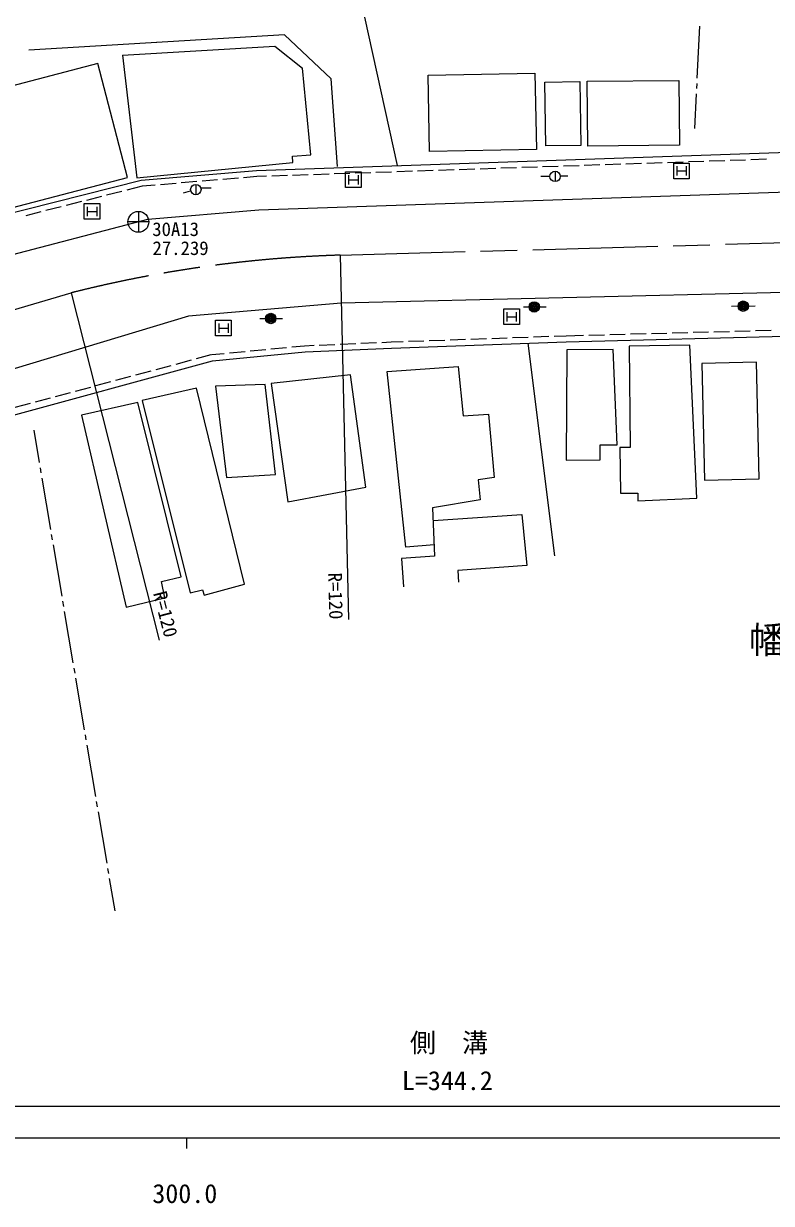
# Model space of a CAD drawing. Units: millimetres, scale not verified. Extents: x 40000 to 680000, y 20000 to 380000.
# Drawn here: x 352372 to 424140, y 198715 to 311995 of the extents above; entities that cross this region are included whole.
import ezdxf
from ezdxf.enums import TextEntityAlignment as Align

# ---------------------------------------------------------------- set-up
doc = ezdxf.new("R2010")
doc.units = ezdxf.units.MM
doc.header["$LTSCALE"] = 1000
doc.header["$PDMODE"] = 32
doc.header["$PDSIZE"] = 500
doc.linetypes.add('CHAIN', pattern=[18.5, 12, -1.5, 3.5, -1.5])
for name, color, linetype, lineweight in [('M-BGD', 7, 'Continuous', 25), ('M-BMK', 2, 'CHAIN', 13), ('M-BMK-HTXT', 7, 'Continuous', 13), ('M-BMK-SRVR', 3, 'Continuous', 25), ('M-STR-HTXT', 7, 'Continuous', 13), ('M-STR-STRC', 7, 'Continuous', 25), ('M-TTL-BAND', 7, 'Continuous', 25), ('M-WORK', 1, 'Continuous', 13)]:
    doc.layers.add(name, color=color, linetype=linetype, lineweight=lineweight)
doc.styles.add('ＭＳ ゴシック', font='')
doc.styles.get('ＭＳ ゴシック').set_extended_font_data('MS Gothic')

msp = doc.modelspace()

# ---------------------------------------------------------------- linework, layer by layer
at = {"layer": 'M-BGD'}
for p, q in [((385089, 312609), (388219, 298360)), ((377421, 310923), (352862, 309450)), ((381879, 306701), (377421, 310923)), ((382508, 298284), (381879, 306701)), ((400765, 281298), (403340, 260898)), ((387259, 278593), (394088, 279068)), ((394088, 279068), (394558, 274342)), ((389041, 261717), (387259, 278593)), ((394558, 274342), (396989, 274505)), ((396989, 274505), (397537, 268424)), ((397537, 268424), (395992, 268185)), ((395992, 268185), (396203, 266259)), ((396203, 266259), (391615, 265496)), ((391615, 265496), (391815, 260863)), ((391667, 264289), (400204, 264851)), ((400204, 264851), (400681, 259976)), ((391768, 261948), (389041, 261717)), ((391815, 260863), (388645, 260637)), ((388645, 260637), (388832, 257924)), ((400681, 259976), (394050, 259496)), ((394050, 259496), (394115, 258365))]:
    msp.add_line(p, q, dxfattribs=at)
at = {"layer": 'M-BMK'}
for p, q in [((382741, 289762), (451943, 291725)), ((351411, 284511), (356921, 286137))]:
    msp.add_line(p, q, dxfattribs=at)
msp.add_arc((386415, 169818), 120000, 91.75481, 104.22824, dxfattribs=at)
at = {"layer": 'M-BMK-HTXT'}
for p, q in [((417030, 306751), (417278, 311745)), ((416980, 305753), (417005, 306252)), ((416790, 301936), (416955, 305253)), ((353347, 272947), (353871, 269838)), ((353954, 269345), (354037, 268852)), ((354120, 268359), (354950, 263428)), ((355033, 262935), (355116, 262442)), ((355199, 261949), (356029, 257019)), ((356112, 256525), (356195, 256032)), ((356278, 255539), (357109, 250609)), ((357192, 250116), (357275, 249623)), ((357358, 249130), (358188, 244199)), ((358271, 243706), (358354, 243213)), ((358437, 242720), (359267, 237789)), ((359350, 237296), (359433, 236803)), ((359516, 236310), (360347, 231379)), ((360430, 230886), (360513, 230393)), ((360596, 229900), (361119, 226791))]:
    msp.add_line(p, q, dxfattribs=at)
at = {"layer": 'M-BMK-SRVR'}
for p, q in [((363389, 293958), (363389, 291958)), ((364389, 292958), (362389, 292958))]:
    msp.add_line(p, q, dxfattribs=at)
msp.add_circle((363389, 292958), 1000, dxfattribs=at)
at = {"layer": 'M-STR-HTXT'}
for p, q in [((382741, 289762), (383561, 254786)), ((356921, 286137), (365390, 252781)), ((233241, 208038), (552844, 208038))]:
    msp.add_line(p, q, dxfattribs=at)
at = {"layer": 'M-STR-STRC'}
for p, q in [((414763, 298597), (416263, 298597)), ((414763, 297097), (414763, 298597)), ((415063, 298297), (415063, 297397)), ((415963, 298297), (415963, 297397)), ((416263, 298597), (416263, 297097)), ((383269, 297750), (384769, 297750)), ((383269, 296250), (383269, 297750)), ((383569, 297450), (383569, 296550)), ((383569, 297000), (384469, 297000)), ((384469, 297450), (384469, 296550)), ((384769, 297750), (384769, 296250)), ((416263, 297097), (414763, 297097)), ((415063, 297847), (415963, 297847)), ((384769, 296250), (383269, 296250)), ((358185, 294714), (359685, 294714)), ((358185, 293214), (358185, 294714)), ((359685, 294714), (359685, 293214)), ((358485, 294414), (358485, 293514)), ((358485, 293964), (359385, 293964)), ((359385, 294414), (359385, 293514)), ((359685, 293214), (358185, 293214)), ((398453, 284596), (399953, 284596)), ((398453, 283096), (398453, 284596)), ((399953, 284596), (399953, 283096)), ((370803, 283506), (372303, 283506)), ((370803, 282006), (370803, 283506)), ((371103, 283206), (371103, 282306)), ((372003, 283206), (372003, 282306)), ((372303, 283506), (372303, 282006)), ((398753, 284296), (398753, 283396)), ((398753, 283846), (399653, 283846)), ((399653, 284296), (399653, 283396)), ((371103, 282756), (372003, 282756)), ((399953, 283096), (398453, 283096)), ((372303, 282006), (370803, 282006))]:
    msp.add_line(p, q, dxfattribs=at)
at = {"layer": 'M-TTL-BAND'}
for p, q in [((40000, 205000), (579000, 205000)), ((368000, 205000), (368000, 204000))]:
    msp.add_line(p, q, dxfattribs=at)
at = {"layer": 'M-WORK'}
for p, q in [((361875, 308950), (376498, 309822)), ((376498, 309822), (379131, 307721)), ((359497, 308149), (338785, 302765)), ((362339, 297214), (359497, 308149)), ((361875, 308950), (363246, 297192)), ((379932, 299391), (379131, 307721)), ((391185, 307042), (401443, 307240)), ((391327, 299717), (391185, 307042)), ((401443, 307240), (401585, 299916)), ((402399, 306384), (405755, 306429)), ((402481, 300256), (402399, 306384)), ((405755, 306429), (405837, 300301)), ((406475, 306474), (415267, 306546)), ((406526, 300239), (406475, 306474)), ((415267, 306546), (415317, 300311)), ((405837, 300301), (402481, 300256)), ((415317, 300311), (406526, 300239)), ((374715, 297902), (427089, 299681)), ((378171, 299256), (379932, 299391)), ((378200, 298664), (378171, 299256)), ((401585, 299916), (391327, 299717)), ((363246, 297192), (378200, 298664)), ((393684, 297946), (392185, 297895)), ((395683, 298014), (394184, 297963)), ((397682, 298082), (396183, 298031)), ((399681, 298150), (398181, 298099)), ((401679, 298218), (400180, 298167)), ((403678, 298285), (402179, 298235)), ((405677, 298353), (404178, 298302)), ((407676, 298421), (406177, 298370)), ((409675, 298489), (408176, 298438)), ((411674, 298557), (410175, 298506)), ((413673, 298625), (412173, 298574)), ((415671, 298693), (414172, 298642)), ((417670, 298761), (416171, 298710)), ((419669, 298829), (418170, 298778)), ((421668, 298897), (420169, 298846)), ((423667, 298965), (422168, 298914)), ((338854, 290681), (363643, 296973)), ((341628, 291830), (362339, 297214)), ((363643, 296973), (374715, 297902)), ((368997, 296820), (367503, 296695)), ((370990, 296987), (369496, 296862)), ((372983, 297154), (371489, 297029)), ((374751, 297302), (373482, 297196)), ((375694, 297335), (374751, 297302)), ((377693, 297402), (376194, 297351)), ((379692, 297470), (378193, 297419)), ((381691, 297538), (380192, 297487)), ((383690, 297606), (382191, 297555)), ((385689, 297674), (384190, 297623)), ((387688, 297742), (386188, 297691)), ((389686, 297810), (388187, 297759)), ((391685, 297878), (390186, 297827)), ((402024, 297345), (402876, 297341)), ((403381, 297824), (403377, 296824)), ((403879, 297365), (404598, 297362)), ((361791, 295884), (360337, 295515)), ((363742, 296379), (362275, 296007)), ((365011, 296486), (363742, 296379)), ((367004, 296653), (365510, 296528)), ((367720, 295747), (368400, 295934)), ((368903, 296561), (368899, 295561)), ((369372, 296230), (370374, 296226)), ((374939, 294107), (427217, 295884)), ((357914, 294900), (356460, 294531)), ((359852, 295392), (358398, 295023)), ((354037, 293916), (352583, 293547)), ((355975, 294408), (354521, 294039)), ((364286, 293214), (374939, 294107)), ((339527, 286729), (364286, 293214)), ((425399, 286173), (382849, 285156)), ((382849, 285156), (368183, 283909)), ((400336, 284796), (402515, 284787)), ((420324, 284876), (422580, 284903)), ((368183, 283909), (343065, 276310)), ((375036, 283680), (377215, 283672)), ((404439, 282029), (406122, 282074)), ((404458, 281429), (458301, 282865)), ((406622, 282087), (408121, 282127)), ((408621, 282141), (410120, 282181)), ((410620, 282194), (412120, 282234)), ((412619, 282247), (414119, 282287)), ((414619, 282301), (416118, 282341)), ((416618, 282354), (418117, 282394)), ((418617, 282407), (420117, 282447)), ((420617, 282460), (422116, 282500)), ((422616, 282514), (424115, 282554)), ((378104, 280947), (379340, 281064)), ((379340, 281064), (380249, 281104)), ((380749, 281126), (382247, 281192)), ((382747, 281214), (384246, 281280)), ((384745, 281302), (386244, 281368)), ((386743, 281390), (387653, 281430)), ((387653, 281430), (388801, 281471)), ((387677, 280831), (404458, 281429)), ((389300, 281489), (390799, 281543)), ((391299, 281561), (392798, 281614)), ((393298, 281632), (394797, 281685)), ((395297, 281703), (396796, 281757)), ((397295, 281774), (398794, 281828)), ((399294, 281846), (400793, 281899)), ((401293, 281917), (402792, 281970)), ((403291, 281988), (404439, 282029)), ((416323, 281116), (410493, 281024)), ((410493, 281024), (410583, 271294)), ((416999, 266437), (416323, 281116)), ((368953, 279825), (370383, 280209)), ((370398, 280212), (371633, 280330)), ((370500, 279619), (379381, 280465)), ((372131, 280377), (373624, 280520)), ((374122, 280567), (375615, 280709)), ((376113, 280757), (377606, 280899)), ((379381, 280465), (387677, 280831)), ((404505, 280681), (404432, 270073)), ((408968, 280712), (404505, 280681)), ((409340, 271563), (408968, 280712)), ((344033, 272406), (370500, 279619)), ((365090, 278787), (366538, 279177)), ((367021, 279306), (368470, 279695)), ((422714, 279480), (417466, 279364)), ((417466, 279364), (417715, 268173)), ((422962, 268290), (422714, 279480)), ((359295, 277231), (360744, 277620)), ((361227, 277750), (362675, 278139)), ((363158, 278268), (364607, 278658)), ((383741, 278286), (376138, 277449)), ((385213, 267488), (383741, 278286)), ((355432, 276193), (356881, 276582)), ((357364, 276712), (358812, 277101)), ((368969, 276985), (363759, 275822)), ((373574, 258158), (368969, 276985)), ((375551, 277327), (370782, 277177)), ((370782, 277177), (371830, 268417)), ((376537, 268700), (375551, 277327)), ((376138, 277449), (377742, 266067)), ((351569, 275155), (353018, 275544)), ((353501, 275674), (354949, 276063)), ((363339, 275618), (357941, 274400)), ((367499, 258884), (363339, 275618)), ((363759, 275822), (368360, 257326)), ((357941, 274400), (362230, 255957)), ((407700, 270114), (407706, 271552)), ((407706, 271552), (409340, 271563)), ((409588, 271298), (409648, 266911)), ((410583, 271294), (409588, 271298)), ((404432, 270073), (407700, 270114)), ((371830, 268417), (376537, 268700)), ((377742, 266067), (385213, 267488)), ((417715, 268173), (422962, 268290)), ((409648, 266911), (411317, 266922)), ((411317, 266922), (411332, 266158)), ((411332, 266158), (416999, 266437)), ((365596, 258430), (367499, 258884)), ((365928, 256865), (365596, 258430)), ((368360, 257326), (369546, 257629)), ((369546, 257629), (369686, 257108)), ((369686, 257108), (373574, 258158)), ((362230, 255957), (365928, 256865))]:
    msp.add_line(p, q, dxfattribs=at)
for centre, radius in [((403379, 297324), 500), ((368901, 296061), 500), ((401378, 284790), 500), ((401378, 284790), 400), ((401378, 284790), 300), ((401378, 284790), 200), ((401378, 284790), 100), ((401378, 284790), 20), ((421439, 284865), 500), ((421439, 284865), 400), ((421439, 284865), 300), ((421439, 284865), 200), ((421439, 284865), 100), ((421439, 284865), 20), ((376088, 283681), 500), ((376088, 283681), 400), ((376088, 283681), 300), ((376088, 283681), 200), ((376088, 283681), 100), ((376088, 283681), 20)]:
    msp.add_circle(centre, radius, dxfattribs=at)
for p in [(401378, 284790), (421439, 284865), (376088, 283681)]:
    msp.add_point(p, dxfattribs=at)

# ---------------------------------------------------------------- texts
at = {"layer": 'M-BMK-HTXT', "insert": (421980, 252682), "char_height": 2566, "attachment_point": 4, "rotation": 359.77, "style": 'ＭＳ ゴシック'}
msp.add_mtext('\\T1.29;幡生町一丁目', dxfattribs=at)
at = {"layer": 'M-BMK-SRVR', "style": 'ＭＳ ゴシック'}
for s, p in [('30A13', (364717, 291200)), ('27.239', (364743, 289379))]:
    msp.add_text(s, height=1320, dxfattribs=at).set_placement(p, align=Align.BOTTOM_LEFT)
at = {"layer": 'M-STR-HTXT', "style": 'ＭＳ ゴシック'}
for rotation, p in [(271.344, (382267, 259279)), (284.246, (365436, 257468))]:
    msp.add_text('R=120', height=1320, rotation=rotation, dxfattribs=at).set_placement(p, align=Align.MIDDLE_LEFT)
msp.add_text('側\u3000溝', height=1833, dxfattribs=at).set_placement((393200, 214141), align=Align.MIDDLE_CENTER)
msp.add_text('L=344.2', height=1833, dxfattribs=at).set_placement((393042, 209038), align=Align.BOTTOM_CENTER)
at = {"layer": 'M-TTL-BAND', "style": 'ＭＳ ゴシック'}
msp.add_text('300.0', height=1833, dxfattribs=at).set_placement((367844, 198195), align=Align.BOTTOM_CENTER)

doc.saveas('drawing.dxf')
